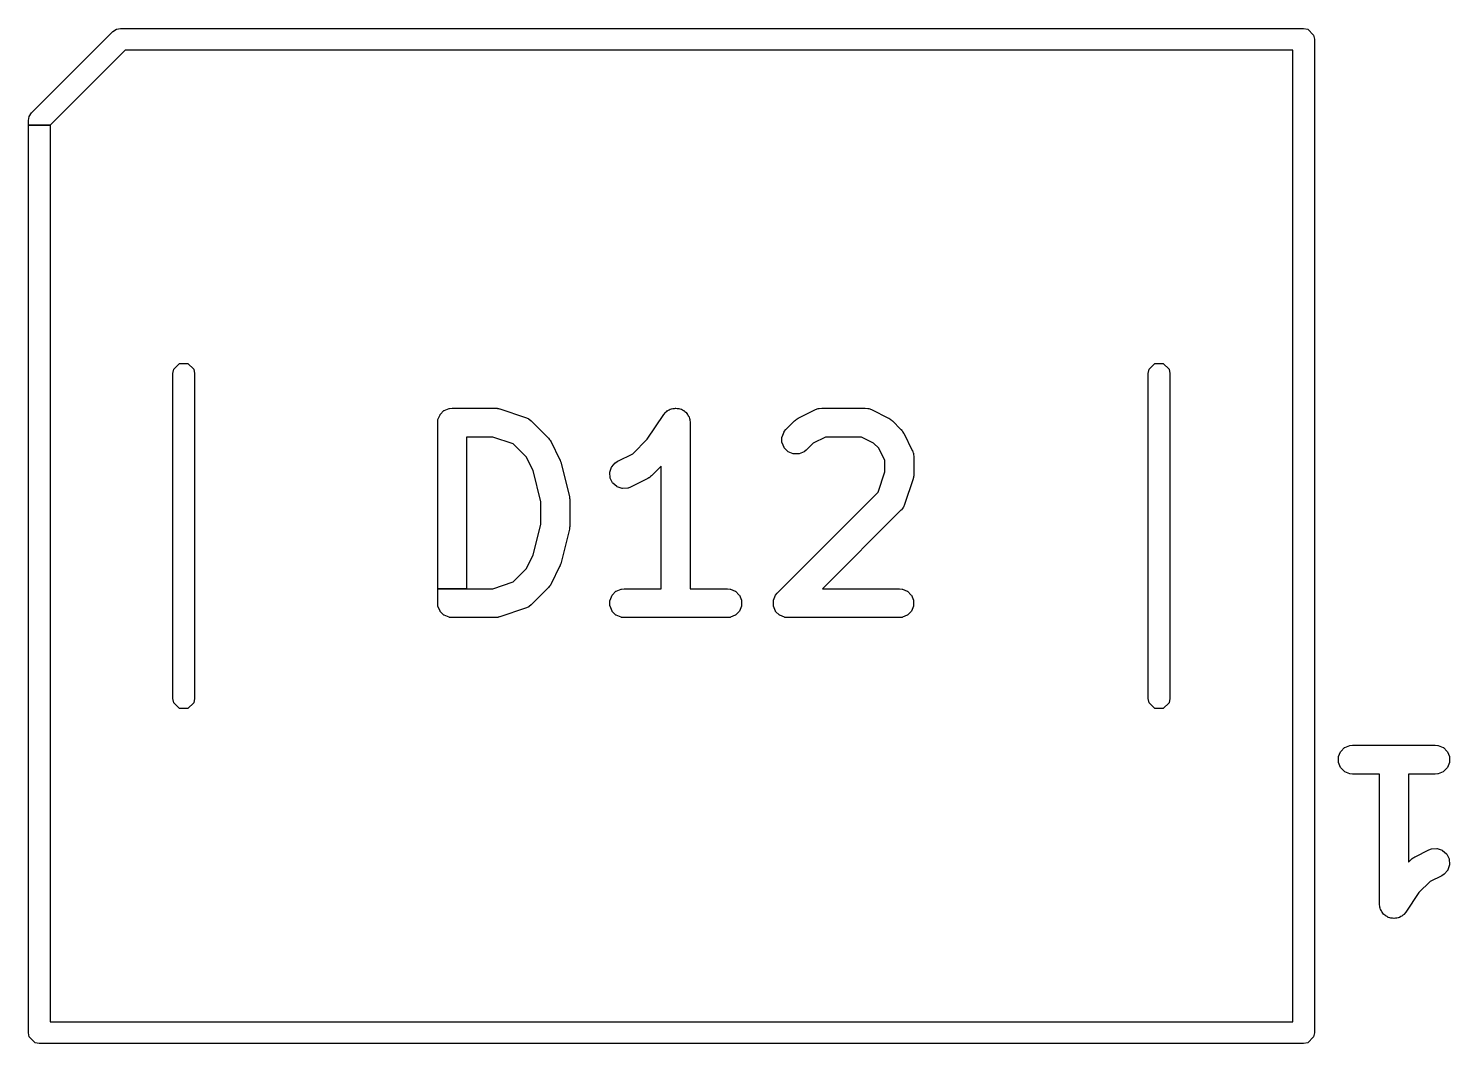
# Model space of a CAD drawing. Header units: millimetres. Extents: x 73 to 173, y -160 to -92.
# Drawn here: x 73.27 to 81.13, y -99.74 to -94.12 of the extents above; entities that cross this region are included whole.
import ezdxf

# ---------------------------------------------------------------- set-up
doc = ezdxf.new("R2010")
doc.units = ezdxf.units.MM
doc.layers.add('F.Silkscreen', color=41, linetype='CONTINUOUS', true_color=0xf2eda1)

msp = doc.modelspace()

# ---------------------------------------------------------------- linework, layer by layer
at = {"layer": 'F.Silkscreen', "linetype": 'CONTINUOUS'}
for p, q in [((73.282574, -94.589574), (73.732574, -94.139574)), ((73.732574, -94.139574), (73.752039, -94.126567)), ((73.752039, -94.126567), (73.775, -94.122)), ((73.775, -94.122), (80.325, -94.122)), ((80.325, -94.122), (80.347961, -94.126567)), ((80.347961, -94.126567), (80.380433, -94.159039)), ((80.380433, -94.159039), (80.385, -94.182)), ((73.799852, -94.242), (73.385, -94.656852)), ((80.265, -94.242), (73.799852, -94.242)), ((80.265, -99.622), (80.265, -94.242)), ((80.385, -94.182), (80.385, -99.682)), ((73.265, -94.632), (73.269567, -94.609039)), ((73.265, -94.656852), (73.265, -94.632)), ((73.269567, -94.609039), (73.282574, -94.589574)), ((73.265, -99.682), (73.265, -94.656852)), ((73.265, -94.656852), (73.385, -94.656852)), ((73.385, -94.656852), (73.265, -94.656852)), ((73.385, -94.656852), (73.385, -99.622)), ((74.069567, -96.009039), (74.102039, -95.976567)), ((74.102039, -95.976567), (74.147961, -95.976567)), ((74.147961, -95.976567), (74.180433, -96.009039)), ((79.469567, -96.009039), (79.502039, -95.976567)), ((79.502039, -95.976567), (79.547961, -95.976567)), ((79.547961, -95.976567), (79.580433, -96.009039)), ((74.065, -96.032), (74.069567, -96.009039)), ((74.065, -97.832), (74.065, -96.032)), ((74.180433, -96.009039), (74.185, -96.032)), ((74.185, -96.032), (74.185, -97.832)), ((79.465, -96.032), (79.469567, -96.009039)), ((79.465, -97.832), (79.465, -96.032)), ((79.580433, -96.009039), (79.585, -96.032)), ((79.585, -96.032), (79.585, -97.832)), ((75.595592, -96.225457), (75.610224, -96.224016)), ((75.610224, -96.224016), (75.610714, -96.223992)), ((75.610714, -96.223992), (75.848809, -96.223992)), ((75.848809, -96.223992), (75.849299, -96.224016)), ((75.849299, -96.224016), (75.856285, -96.224703)), ((75.856285, -96.224703), (75.857835, -96.224594)), ((75.857835, -96.224594), (75.859297, -96.224705)), ((75.859297, -96.224705), (75.861589, -96.225225)), ((75.861589, -96.225225), (75.863932, -96.225457)), ((76.841029, -96.225433), (76.847749, -96.224089)), ((76.847749, -96.224089), (76.8497, -96.224087)), ((76.8497, -96.224087), (76.856504, -96.225433)), ((77.643211, -96.225457), (77.657843, -96.224016)), ((77.657843, -96.224016), (77.658333, -96.223992)), ((77.658333, -96.223992), (77.896428, -96.223992)), ((77.896428, -96.223992), (77.896918, -96.224016)), ((77.896918, -96.224016), (77.91155, -96.225457)), ((75.530714, -96.303992), (75.530738, -96.303502)), ((75.530738, -96.303502), (75.532179, -96.28887)), ((75.532179, -96.28887), (75.532536, -96.287447)), ((75.532536, -96.287447), (75.543735, -96.260411)), ((75.543735, -96.260411), (75.544818, -96.258788)), ((75.544818, -96.258788), (75.56551, -96.238096)), ((75.56551, -96.238096), (75.567133, -96.237013)), ((75.567133, -96.237013), (75.594169, -96.225814)), ((75.594169, -96.225814), (75.595592, -96.225457)), ((75.863932, -96.225457), (75.865354, -96.225813)), ((75.865354, -96.225813), (75.866798, -96.22641)), ((75.866798, -96.22641), (75.873635, -96.227966)), ((75.873635, -96.227966), (75.874107, -96.228098)), ((75.874107, -96.228098), (76.016964, -96.275717)), ((76.016964, -96.275717), (76.017421, -96.275894)), ((76.017421, -96.275894), (76.030846, -96.281888)), ((76.030846, -96.281888), (76.032084, -96.282677)), ((76.032084, -96.282677), (76.033505, -96.28391)), ((76.033505, -96.28391), (76.035248, -96.284632)), ((76.035248, -96.284632), (76.036506, -96.285386)), ((76.036506, -96.285386), (76.047871, -96.294713)), ((76.047871, -96.294713), (76.048235, -96.295042)), ((76.048235, -96.295042), (76.143473, -96.39028)), ((76.691401, -96.395881), (76.782245, -96.259615)), ((76.782245, -96.259615), (76.782483, -96.259288)), ((76.782483, -96.259288), (76.782517, -96.259245)), ((76.782517, -96.259245), (76.782564, -96.259282)), ((76.782564, -96.259282), (76.782666, -96.259132)), ((76.782632, -96.259104), (76.791853, -96.247846)), ((76.782666, -96.259132), (76.782632, -96.259104)), ((76.791853, -96.247846), (76.792938, -96.24686)), ((76.792938, -96.24686), (76.798701, -96.242999)), ((76.798701, -96.242999), (76.803606, -96.238096)), ((76.803606, -96.238096), (76.805227, -96.237013)), ((76.805227, -96.237013), (76.811556, -96.23439)), ((76.811556, -96.23439), (76.817254, -96.230576)), ((76.817254, -96.230576), (76.819055, -96.229828)), ((76.819055, -96.229828), (76.825853, -96.228467)), ((76.825853, -96.228467), (76.832264, -96.225813)), ((76.832264, -96.225813), (76.834177, -96.225433)), ((76.834177, -96.225433), (76.841029, -96.225433)), ((76.856504, -96.225433), (76.863441, -96.225433)), ((76.863441, -96.225433), (76.865355, -96.225814)), ((76.865355, -96.225814), (76.871684, -96.228436)), ((76.871684, -96.228436), (76.878408, -96.229766)), ((76.878408, -96.229766), (76.880211, -96.230511)), ((76.880211, -96.230511), (76.885981, -96.234357)), ((76.885981, -96.234357), (76.892391, -96.237013)), ((76.892391, -96.237013), (76.894013, -96.238096)), ((76.894013, -96.238096), (76.898858, -96.242941)), ((76.898858, -96.242941), (76.904561, -96.246743)), ((76.904561, -96.246743), (76.905942, -96.248121)), ((76.905942, -96.248121), (76.909801, -96.253884)), ((76.909801, -96.253884), (76.914705, -96.258788)), ((76.914705, -96.258788), (76.915788, -96.260411)), ((76.915788, -96.260411), (76.918409, -96.26674)), ((76.918409, -96.26674), (76.922224, -96.272436)), ((76.922224, -96.272436), (76.922973, -96.274238)), ((76.922973, -96.274238), (76.924333, -96.28104)), ((76.924333, -96.28104), (76.926987, -96.287447)), ((76.926987, -96.287447), (76.927344, -96.28887)), ((76.927344, -96.28887), (76.928769, -96.303346)), ((76.928699, -96.303352), (76.928698, -96.303385)), ((76.928698, -96.303385), (76.928771, -96.303377)), ((76.928769, -96.303346), (76.928699, -96.303352)), ((76.928771, -96.303377), (76.928777, -96.30343)), ((76.928777, -96.30343), (76.928809, -96.303992)), ((77.458907, -96.342661), (77.506526, -96.295042)), ((77.506526, -96.295042), (77.50689, -96.294713)), ((77.50689, -96.294713), (77.512313, -96.290261)), ((77.512313, -96.290261), (77.513335, -96.289084)), ((77.513335, -96.289084), (77.514447, -96.28813)), ((77.514447, -96.28813), (77.516439, -96.286875)), ((77.516439, -96.286875), (77.518255, -96.285386)), ((77.518255, -96.285386), (77.519511, -96.284633)), ((77.519511, -96.284633), (77.520945, -96.284037)), ((77.520945, -96.284037), (77.526891, -96.280297)), ((77.526891, -96.280297), (77.527318, -96.280057)), ((77.527318, -96.280057), (77.622556, -96.232438)), ((77.622556, -96.232438), (77.623005, -96.23224)), ((77.623005, -96.23224), (77.636736, -96.226985)), ((77.636736, -96.226985), (77.638167, -96.226668)), ((77.638167, -96.226668), (77.640047, -96.226533)), ((77.640047, -96.226533), (77.641789, -96.225813)), ((77.641789, -96.225813), (77.643211, -96.225457)), ((77.91155, -96.225457), (77.912973, -96.225814)), ((77.912973, -96.225814), (77.914712, -96.226534)), ((77.914712, -96.226534), (77.916591, -96.226668)), ((77.916591, -96.226668), (77.918024, -96.226985)), ((77.918024, -96.226985), (77.931756, -96.23224)), ((77.931756, -96.23224), (77.932205, -96.232438)), ((77.932205, -96.232438), (78.027443, -96.280057)), ((78.027443, -96.280057), (78.02787, -96.280297)), ((78.02787, -96.280297), (78.033811, -96.284035)), ((78.033811, -96.284035), (78.035249, -96.284632)), ((78.035249, -96.284632), (78.036507, -96.285387)), ((78.036507, -96.285387), (78.038317, -96.286873)), ((78.038317, -96.286873), (78.040313, -96.288129)), ((78.040313, -96.288129), (78.041428, -96.289085)), ((78.041428, -96.289085), (78.042451, -96.290265)), ((78.042451, -96.290265), (78.047871, -96.294713)), ((78.047871, -96.294713), (78.048235, -96.295042)), ((78.048235, -96.295042), (78.095854, -96.342661)), ((75.530714, -97.223992), (75.530714, -96.303992)), ((76.928809, -96.303992), (76.928809, -97.223992)), ((77.437298, -96.382686), (77.448497, -96.355649)), ((77.448497, -96.355649), (77.449251, -96.35439)), ((77.449251, -96.35439), (77.458578, -96.343025)), ((77.458578, -96.343025), (77.458907, -96.342661)), ((78.095854, -96.342661), (78.096183, -96.343025)), ((78.096183, -96.343025), (78.100632, -96.348447)), ((78.100632, -96.348447), (78.101811, -96.349469)), ((78.101811, -96.349469), (78.102767, -96.350584)), ((78.102767, -96.350584), (78.104019, -96.352574)), ((78.104019, -96.352574), (78.105509, -96.354389)), ((78.105509, -96.354389), (78.106264, -96.355648)), ((78.106264, -96.355648), (78.106858, -96.357082)), ((78.106858, -96.357082), (78.110599, -96.363026)), ((78.110599, -96.363026), (78.110839, -96.363453)), ((78.110839, -96.363453), (78.158458, -96.458691)), ((75.835829, -96.383992), (75.690714, -96.383992)), ((75.690714, -96.383992), (75.690714, -97.223992)), ((75.948449, -96.421532), (75.835829, -96.383992)), ((76.021156, -96.494239), (75.948449, -96.421532)), ((76.143473, -96.39028), (76.143802, -96.390644)), ((76.143802, -96.390644), (76.148254, -96.396068)), ((76.148254, -96.396068), (76.149431, -96.397089)), ((76.149431, -96.397089), (76.150385, -96.398201)), ((76.150385, -96.398201), (76.151636, -96.400188)), ((76.151636, -96.400188), (76.15313, -96.402009)), ((76.15313, -96.402009), (76.153885, -96.403269)), ((76.153885, -96.403269), (76.154481, -96.404709)), ((76.154481, -96.404709), (76.158217, -96.410644)), ((76.158217, -96.410644), (76.158458, -96.411072)), ((76.158458, -96.411072), (76.206077, -96.50631)), ((76.610942, -96.47634), (76.691401, -96.395881)), ((77.436917, -96.384599), (77.437298, -96.382686)), ((77.436917, -96.413861), (77.436917, -96.384599)), ((77.437298, -96.415774), (77.436917, -96.413861)), ((77.448497, -96.442811), (77.437298, -96.415774)), ((77.44958, -96.444434), (77.448497, -96.442811)), ((77.470272, -96.465126), (77.44958, -96.444434)), ((77.571681, -96.456128), (77.560316, -96.465455)), ((77.572045, -96.455799), (77.571681, -96.456128)), ((77.610486, -96.417358), (77.572045, -96.455799)), ((77.677218, -96.383992), (77.610486, -96.417358)), ((77.877543, -96.383992), (77.677218, -96.383992)), ((77.944275, -96.417358), (77.877543, -96.383992)), ((77.973538, -96.446621), (77.944275, -96.417358)), ((78.006904, -96.513353), (77.973538, -96.446621)), ((78.158458, -96.458691), (78.158656, -96.45914)), ((78.158656, -96.45914), (78.163911, -96.472871)), ((76.059039, -96.570005), (76.021156, -96.494239)), ((76.206077, -96.50631), (76.206275, -96.506759)), ((76.206275, -96.506759), (76.206499, -96.507345)), ((76.206499, -96.507345), (76.207046, -96.508369)), ((76.207046, -96.508369), (76.209215, -96.514441)), ((76.209215, -96.514441), (76.21153, -96.52049)), ((76.21153, -96.52049), (76.211781, -96.521623)), ((76.211781, -96.521623), (76.211992, -96.522214)), ((76.211992, -96.522214), (76.212135, -96.522684)), ((76.212135, -96.522684), (76.259754, -96.71316)), ((76.494161, -96.549288), (76.513334, -96.52718)), ((76.513334, -96.52718), (76.514448, -96.526224)), ((76.514448, -96.526224), (76.526891, -96.518392)), ((76.526891, -96.518392), (76.527318, -96.518152)), ((76.527318, -96.518152), (76.610942, -96.47634)), ((77.471895, -96.466209), (77.470272, -96.465126)), ((77.498932, -96.477408), (77.471895, -96.466209)), ((77.500845, -96.477789), (77.498932, -96.477408)), ((77.530107, -96.477789), (77.500845, -96.477789)), ((77.53202, -96.477408), (77.530107, -96.477789)), ((77.559057, -96.466209), (77.53202, -96.477408)), ((77.560316, -96.465455), (77.559057, -96.466209)), ((78.006904, -96.576725), (78.006904, -96.513353)), ((78.163911, -96.472871), (78.164228, -96.474304)), ((78.164228, -96.474304), (78.164361, -96.476183)), ((78.164361, -96.476183), (78.165082, -96.477923)), ((78.165082, -96.477923), (78.165439, -96.479346)), ((78.165439, -96.479346), (78.16688, -96.493978)), ((78.16688, -96.493978), (78.166904, -96.494468)), ((78.166904, -96.494468), (78.166904, -96.589706)), ((76.102142, -96.742414), (76.059039, -96.570005)), ((76.483697, -96.580679), (76.483941, -96.578744)), ((76.485771, -96.609869), (76.483697, -96.580679)), ((76.483941, -96.578744), (76.493195, -96.550983)), ((76.486286, -96.611751), (76.485771, -96.609869)), ((76.499373, -96.637926), (76.486286, -96.611751)), ((76.493195, -96.550983), (76.494161, -96.549288)), ((76.69411, -96.613641), (76.598872, -96.66126)), ((76.694538, -96.6134), (76.69411, -96.613641)), ((76.700474, -96.609662), (76.694538, -96.6134)), ((76.701914, -96.609067), (76.700474, -96.609662)), ((76.703175, -96.60831), (76.701914, -96.609067)), ((76.704984, -96.606823), (76.703175, -96.60831)), ((76.706978, -96.60557), (76.704984, -96.606823)), ((76.708096, -96.604611), (76.706978, -96.60557)), ((76.709116, -96.603433), (76.708096, -96.604611)), ((76.714538, -96.598985), (76.709116, -96.603433)), ((76.714902, -96.598656), (76.714538, -96.598985)), ((76.768809, -96.544749), (76.714902, -96.598656)), ((76.768809, -97.223992), (76.768809, -96.544749)), ((77.969363, -96.689345), (78.006904, -96.576725)), ((78.162798, -96.615005), (78.115179, -96.757861)), ((78.162931, -96.614532), (78.162798, -96.615005)), ((78.164485, -96.607692), (78.162931, -96.614532)), ((78.165082, -96.606254), (78.164485, -96.607692)), ((78.165439, -96.604827), (78.165082, -96.606254)), ((78.165669, -96.602483), (78.165439, -96.604827)), ((78.16619, -96.600196), (78.165669, -96.602483)), ((78.166302, -96.598731), (78.16619, -96.600196)), ((78.16688, -96.590196), (78.166191, -96.597181)), ((78.166191, -96.597181), (78.166302, -96.598731)), ((78.166904, -96.589706), (78.16688, -96.590196)), ((76.500569, -96.639467), (76.499373, -96.637926)), ((76.522677, -96.65864), (76.500569, -96.639467)), ((76.524372, -96.659606), (76.522677, -96.65864)), ((76.552133, -96.66886), (76.524372, -96.659606)), ((76.554068, -96.669104), (76.552133, -96.66886)), ((76.583258, -96.66703), (76.554068, -96.669104)), ((76.584691, -96.666713), (76.583258, -96.66703)), ((76.598423, -96.661458), (76.584691, -96.666713)), ((76.598872, -96.66126), (76.598423, -96.661458)), ((77.411288, -97.247423), (77.969363, -96.689345)), ((76.102142, -96.865568), (76.102142, -96.742414)), ((76.259754, -96.71316), (76.259849, -96.713642)), ((76.259849, -96.713642), (76.260133, -96.715565)), ((76.260133, -96.715565), (76.260321, -96.716019)), ((76.260321, -96.716019), (76.260677, -96.717442)), ((76.260677, -96.717442), (76.261207, -96.722833)), ((76.261207, -96.722833), (76.261999, -96.728185)), ((76.261998, -96.729655), (76.261926, -96.730132)), ((76.261926, -96.730132), (76.262118, -96.732072)), ((76.261999, -96.728185), (76.261998, -96.729655)), ((76.262118, -96.732072), (76.262142, -96.732563)), ((76.262142, -96.732563), (76.262142, -96.87542)), ((78.106986, -96.774402), (78.106266, -96.776143)), ((78.108218, -96.772983), (78.106986, -96.774402)), ((78.109008, -96.771744), (78.108218, -96.772983)), ((78.115002, -96.758318), (78.109008, -96.771744)), ((78.115179, -96.757861), (78.115002, -96.758318)), ((78.095854, -96.789132), (77.660995, -97.223992)), ((78.096183, -96.788768), (78.095854, -96.789132)), ((78.105511, -96.777403), (78.096183, -96.788768)), ((78.106266, -96.776143), (78.105511, -96.777403)), ((76.059039, -97.037976), (76.102142, -96.865568)), ((76.259754, -96.894823), (76.212135, -97.085299)), ((76.259849, -96.894341), (76.259754, -96.894823)), ((76.260133, -96.892416), (76.259849, -96.894341)), ((76.26032, -96.891966), (76.260133, -96.892416)), ((76.260677, -96.890541), (76.26032, -96.891966)), ((76.261207, -96.885148), (76.260677, -96.890541)), ((76.261999, -96.879798), (76.261207, -96.885148)), ((76.262118, -96.875911), (76.261926, -96.87785)), ((76.261926, -96.87785), (76.261998, -96.878329)), ((76.261998, -96.878329), (76.261999, -96.879798)), ((76.262142, -96.87542), (76.262118, -96.875911)), ((76.021156, -97.113743), (76.059039, -97.037976)), ((76.21153, -97.087494), (76.209216, -97.093538)), ((76.21178, -97.086361), (76.21153, -97.087494)), ((76.211992, -97.08577), (76.21178, -97.086361)), ((76.212135, -97.085299), (76.211992, -97.08577)), ((75.948448, -97.186451), (76.021156, -97.113743)), ((76.206077, -97.101673), (76.158458, -97.196911)), ((76.206275, -97.101222), (76.206077, -97.101673)), ((76.206498, -97.100637), (76.206275, -97.101222)), ((76.207046, -97.099614), (76.206498, -97.100637)), ((76.209216, -97.093538), (76.207046, -97.099614)), ((75.530714, -97.303992), (75.530714, -97.223992)), ((75.530714, -97.223992), (75.690714, -97.223992)), ((75.690714, -97.223992), (75.530714, -97.223992)), ((75.690714, -97.223992), (75.835829, -97.223992)), ((75.835829, -97.223992), (75.948448, -97.186451)), ((76.143474, -97.217702), (76.048235, -97.312942)), ((76.143803, -97.217338), (76.143474, -97.217702)), ((76.14825, -97.211917), (76.143803, -97.217338)), ((76.149428, -97.210897), (76.14825, -97.211917)), ((76.150386, -97.20978), (76.149428, -97.210897)), ((76.151637, -97.207789), (76.150386, -97.20978)), ((76.153129, -97.205974), (76.151637, -97.207789)), ((76.153885, -97.204712), (76.153129, -97.205974)), ((76.154478, -97.203276), (76.153885, -97.204712)), ((76.158217, -97.197339), (76.154478, -97.203276)), ((76.158458, -97.196911), (76.158217, -97.197339)), ((76.497199, -97.258788), (76.517891, -97.238096)), ((76.517891, -97.238096), (76.519514, -97.237013)), ((76.519514, -97.237013), (76.54655, -97.225814)), ((76.54655, -97.225814), (76.547973, -97.225457)), ((76.547973, -97.225457), (76.562605, -97.224016)), ((76.562605, -97.224016), (76.563095, -97.223992)), ((76.563095, -97.223992), (76.768809, -97.223992)), ((76.928809, -97.223992), (77.134523, -97.223992)), ((77.134523, -97.223992), (77.135013, -97.224016)), ((77.135013, -97.224016), (77.149645, -97.225457)), ((77.149645, -97.225457), (77.151068, -97.225814)), ((77.151068, -97.225814), (77.178104, -97.237013)), ((77.178104, -97.237013), (77.179727, -97.238096)), ((77.179727, -97.238096), (77.200419, -97.258788)), ((77.401632, -97.259152), (77.410959, -97.247787)), ((77.410959, -97.247787), (77.411288, -97.247423)), ((77.660995, -97.223992), (78.086904, -97.223992)), ((78.086904, -97.223992), (78.087394, -97.224016)), ((78.087394, -97.224016), (78.102026, -97.225457)), ((78.102026, -97.225457), (78.103449, -97.225814)), ((78.103449, -97.225814), (78.130485, -97.237013)), ((78.130485, -97.237013), (78.132108, -97.238096)), ((78.132108, -97.238096), (78.1528, -97.258788)), ((75.530738, -97.304482), (75.530714, -97.303992)), ((75.532179, -97.319114), (75.530738, -97.304482)), ((75.532536, -97.320537), (75.532179, -97.319114)), ((75.543735, -97.347573), (75.532536, -97.320537)), ((76.030846, -97.326096), (76.017421, -97.33209)), ((76.032085, -97.325306), (76.030846, -97.326096)), ((76.033505, -97.324073), (76.032085, -97.325306)), ((76.035246, -97.323353), (76.033505, -97.324073)), ((76.036506, -97.322598), (76.035246, -97.323353)), ((76.047871, -97.313271), (76.036506, -97.322598)), ((76.048235, -97.312942), (76.047871, -97.313271)), ((76.484536, -97.28936), (76.484917, -97.287447)), ((76.484536, -97.318624), (76.484536, -97.28936)), ((76.484917, -97.320537), (76.484536, -97.318624)), ((76.484917, -97.287447), (76.496116, -97.260411)), ((76.496116, -97.347573), (76.484917, -97.320537)), ((76.496116, -97.260411), (76.497199, -97.258788)), ((77.200419, -97.258788), (77.201502, -97.260411)), ((77.201502, -97.260411), (77.212701, -97.287447)), ((77.212701, -97.320537), (77.201502, -97.347573)), ((77.212701, -97.287447), (77.213082, -97.28936)), ((77.213082, -97.318624), (77.212701, -97.320537)), ((77.213082, -97.28936), (77.213082, -97.318624)), ((77.389298, -97.28936), (77.389679, -97.287447)), ((77.389298, -97.318624), (77.389298, -97.28936)), ((77.389679, -97.320537), (77.389298, -97.318624)), ((77.389679, -97.287447), (77.400878, -97.260411)), ((77.400878, -97.347573), (77.389679, -97.320537)), ((77.400878, -97.260411), (77.401632, -97.259152)), ((78.1528, -97.258788), (78.153883, -97.260411)), ((78.153883, -97.260411), (78.165082, -97.287447)), ((78.165082, -97.320537), (78.153883, -97.347573)), ((78.165082, -97.287447), (78.165463, -97.28936)), ((78.165463, -97.318624), (78.165082, -97.320537)), ((78.165463, -97.28936), (78.165463, -97.318624)), ((75.544818, -97.349196), (75.543735, -97.347573)), ((75.56551, -97.369888), (75.544818, -97.349196)), ((75.567133, -97.370971), (75.56551, -97.369888)), ((75.594169, -97.38217), (75.567133, -97.370971)), ((75.595592, -97.382527), (75.594169, -97.38217)), ((75.610224, -97.383968), (75.595592, -97.382527)), ((75.610714, -97.383992), (75.610224, -97.383968)), ((75.848809, -97.383992), (75.610714, -97.383992)), ((75.8493, -97.383968), (75.848809, -97.383992)), ((75.856284, -97.383279), (75.8493, -97.383968)), ((75.857833, -97.38339), (75.856284, -97.383279)), ((75.859298, -97.383278), (75.857833, -97.38339)), ((75.861585, -97.382757), (75.859298, -97.383278)), ((75.86393, -97.382527), (75.861585, -97.382757)), ((75.865356, -97.38217), (75.86393, -97.382527)), ((75.866794, -97.381573), (75.865356, -97.38217)), ((75.873634, -97.380019), (75.866794, -97.381573)), ((75.874107, -97.379886), (75.873634, -97.380019)), ((76.016964, -97.332267), (75.874107, -97.379886)), ((76.017421, -97.33209), (76.016964, -97.332267)), ((76.497199, -97.349196), (76.496116, -97.347573)), ((76.517891, -97.369888), (76.497199, -97.349196)), ((76.519514, -97.370971), (76.517891, -97.369888)), ((76.54655, -97.38217), (76.519514, -97.370971)), ((76.547973, -97.382527), (76.54655, -97.38217)), ((76.562605, -97.383968), (76.547973, -97.382527)), ((76.563095, -97.383992), (76.562605, -97.383968)), ((77.134523, -97.383992), (76.563095, -97.383992)), ((77.135013, -97.383968), (77.134523, -97.383992)), ((77.149645, -97.382527), (77.135013, -97.383968)), ((77.151068, -97.38217), (77.149645, -97.382527)), ((77.178104, -97.370971), (77.151068, -97.38217)), ((77.179727, -97.369888), (77.178104, -97.370971)), ((77.200419, -97.349196), (77.179727, -97.369888)), ((77.201502, -97.347573), (77.200419, -97.349196)), ((77.401961, -97.349196), (77.400878, -97.347573)), ((77.422653, -97.369888), (77.401961, -97.349196)), ((77.424276, -97.370971), (77.422653, -97.369888)), ((77.451312, -97.38217), (77.424276, -97.370971)), ((77.452735, -97.382527), (77.451312, -97.38217)), ((77.467367, -97.383968), (77.452735, -97.382527)), ((77.467857, -97.383992), (77.467367, -97.383968)), ((78.086904, -97.383992), (77.467857, -97.383992)), ((78.087394, -97.383968), (78.086904, -97.383992)), ((78.102026, -97.382527), (78.087394, -97.383968)), ((78.103449, -97.38217), (78.102026, -97.382527)), ((78.130485, -97.370971), (78.103449, -97.38217)), ((78.132108, -97.369888), (78.130485, -97.370971)), ((78.1528, -97.349196), (78.132108, -97.369888)), ((78.153883, -97.347573), (78.1528, -97.349196)), ((74.069567, -97.854961), (74.065, -97.832)), ((74.102039, -97.887433), (74.069567, -97.854961)), ((74.180433, -97.854961), (74.147961, -97.887433)), ((74.185, -97.832), (74.180433, -97.854961)), ((79.469567, -97.854961), (79.465, -97.832)), ((79.502039, -97.887433), (79.469567, -97.854961)), ((79.580433, -97.854961), (79.547961, -97.887433)), ((79.585, -97.832), (79.580433, -97.854961)), ((74.147961, -97.887433), (74.102039, -97.887433)), ((79.547961, -97.887433), (79.502039, -97.887433)), ((80.530532, -98.1245), (80.551224, -98.103808)), ((80.551224, -98.103808), (80.552847, -98.102725)), ((80.552847, -98.102725), (80.579883, -98.091526)), ((80.579883, -98.091526), (80.581306, -98.091169)), ((80.581306, -98.091169), (80.595938, -98.089728)), ((80.595938, -98.089728), (80.596428, -98.089704)), ((80.596428, -98.089704), (81.053571, -98.089704)), ((81.053571, -98.089704), (81.054061, -98.089728)), ((81.054061, -98.089728), (81.068693, -98.091169)), ((81.068693, -98.091169), (81.070116, -98.091526)), ((81.070116, -98.091526), (81.097152, -98.102725)), ((81.097152, -98.102725), (81.098775, -98.103808)), ((81.098775, -98.103808), (81.119467, -98.1245)), ((80.517869, -98.155072), (80.51825, -98.153159)), ((80.517869, -98.184336), (80.517869, -98.155072)), ((80.51825, -98.186249), (80.517869, -98.184336)), ((80.51825, -98.153159), (80.529449, -98.126123)), ((80.529449, -98.213285), (80.51825, -98.186249)), ((80.529449, -98.126123), (80.530532, -98.1245)), ((81.119467, -98.1245), (81.12055, -98.126123)), ((81.12055, -98.126123), (81.131749, -98.153159)), ((81.131749, -98.186249), (81.12055, -98.213285)), ((81.131749, -98.153159), (81.13213, -98.155072)), ((81.13213, -98.184336), (81.131749, -98.186249)), ((81.13213, -98.155072), (81.13213, -98.184336)), ((80.530532, -98.214908), (80.529449, -98.213285)), ((80.551224, -98.2356), (80.530532, -98.214908)), ((80.552847, -98.236683), (80.551224, -98.2356)), ((80.579883, -98.247882), (80.552847, -98.236683)), ((80.581306, -98.248239), (80.579883, -98.247882)), ((80.595938, -98.24968), (80.581306, -98.248239)), ((80.596428, -98.249704), (80.595938, -98.24968)), ((80.744999, -98.249704), (80.596428, -98.249704)), ((80.744999, -98.969704), (80.744999, -98.249704)), ((81.053571, -98.249704), (80.904999, -98.249704)), ((80.904999, -98.249704), (80.904999, -98.738471)), ((81.054061, -98.24968), (81.053571, -98.249704)), ((81.068693, -98.248239), (81.054061, -98.24968)), ((81.070116, -98.247882), (81.068693, -98.248239)), ((81.097152, -98.236683), (81.070116, -98.247882)), ((81.098775, -98.2356), (81.097152, -98.236683)), ((81.119467, -98.214908), (81.098775, -98.2356)), ((81.12055, -98.213285), (81.119467, -98.214908)), ((81.018243, -98.669381), (81.031975, -98.664126)), ((81.031975, -98.664126), (81.033408, -98.663809)), ((81.033408, -98.663809), (81.062598, -98.661735)), ((81.062598, -98.661735), (81.064533, -98.661979)), ((81.064533, -98.661979), (81.092294, -98.671233)), ((80.904999, -98.738471), (80.920811, -98.722659)), ((80.920811, -98.722659), (80.921175, -98.72233)), ((80.921175, -98.72233), (80.926598, -98.717878)), ((80.926598, -98.717878), (80.92762, -98.716701)), ((80.92762, -98.716701), (80.928732, -98.715747)), ((80.928732, -98.715747), (80.930724, -98.714492)), ((80.930724, -98.714492), (80.93254, -98.713003)), ((80.93254, -98.713003), (80.933796, -98.71225)), ((80.933796, -98.71225), (80.93523, -98.711654)), ((80.93523, -98.711654), (80.941176, -98.707914)), ((80.941176, -98.707914), (80.941603, -98.707674)), ((80.941603, -98.707674), (81.017794, -98.669579)), ((81.017794, -98.669579), (81.018243, -98.669381)), ((81.092294, -98.671233), (81.093989, -98.672199)), ((81.093989, -98.672199), (81.116097, -98.691372)), ((81.116097, -98.691372), (81.117293, -98.692913)), ((81.117293, -98.692913), (81.13038, -98.719088)), ((81.13038, -98.719088), (81.130895, -98.72097)), ((81.130895, -98.72097), (81.132969, -98.75016)), ((81.089348, -98.812687), (81.02477, -98.844975)), ((81.089775, -98.812447), (81.089348, -98.812687)), ((81.102218, -98.804615), (81.089775, -98.812447)), ((81.103332, -98.803659), (81.102218, -98.804615)), ((81.122505, -98.781551), (81.103332, -98.803659)), ((81.123471, -98.779856), (81.122505, -98.781551)), ((81.132725, -98.752095), (81.123471, -98.779856)), ((81.132969, -98.75016), (81.132725, -98.752095)), ((81.02477, -98.844975), (80.963356, -98.906388)), ((80.745022, -98.970183), (80.744999, -98.969704)), ((80.745027, -98.970235), (80.745022, -98.970183)), ((80.745094, -98.970228), (80.745027, -98.970235)), ((80.745038, -98.970347), (80.745094, -98.970341)), ((80.746464, -98.984826), (80.745038, -98.970347)), ((80.745094, -98.970341), (80.745094, -98.970228)), ((80.963356, -98.906388), (80.891563, -99.01408)), ((80.74682, -98.986249), (80.746464, -98.984826)), ((80.749474, -98.992658), (80.74682, -98.986249)), ((80.750835, -98.999458), (80.749474, -98.992658)), ((80.751583, -99.001259), (80.750835, -98.999458)), ((80.755397, -99.006955), (80.751583, -99.001259)), ((80.75802, -99.013286), (80.755397, -99.006955)), ((80.759103, -99.014908), (80.75802, -99.013286)), ((80.76401, -99.019815), (80.759103, -99.014908)), ((80.767867, -99.025574), (80.76401, -99.019815)), ((80.769247, -99.026952), (80.767867, -99.025574)), ((80.774947, -99.030752), (80.769247, -99.026952)), ((80.779795, -99.0356), (80.774947, -99.030752)), ((80.781418, -99.036684), (80.779795, -99.0356)), ((80.787826, -99.039337), (80.781418, -99.036684)), ((80.793596, -99.043185), (80.787826, -99.039337)), ((80.7954, -99.04393), (80.793596, -99.043185)), ((80.802124, -99.04526), (80.7954, -99.04393)), ((80.808454, -99.047882), (80.802124, -99.04526)), ((80.810367, -99.048263), (80.808454, -99.047882)), ((80.817303, -99.048263), (80.810367, -99.048263)), ((80.824107, -99.049609), (80.817303, -99.048263)), ((80.826058, -99.049607), (80.824107, -99.049609)), ((80.832778, -99.048263), (80.826058, -99.049607)), ((80.839631, -99.048263), (80.832778, -99.048263)), ((80.841545, -99.047882), (80.839631, -99.048263)), ((80.847951, -99.045227), (80.841545, -99.047882)), ((80.854752, -99.043868), (80.847951, -99.045227)), ((80.856554, -99.043119), (80.854752, -99.043868)), ((80.862243, -99.039308), (80.856554, -99.043119)), ((80.86858, -99.036684), (80.862243, -99.039308)), ((80.870203, -99.035599), (80.86858, -99.036684)), ((80.875104, -99.030696), (80.870203, -99.035599)), ((80.880869, -99.026837), (80.875104, -99.030696)), ((80.881955, -99.02585), (80.880869, -99.026837)), ((80.891175, -99.014591), (80.881955, -99.02585)), ((80.89115, -99.014501), (80.891121, -99.014546)), ((80.891121, -99.014546), (80.891175, -99.014591)), ((80.891209, -99.01455), (80.89115, -99.014501)), ((80.891244, -99.014508), (80.891209, -99.01455)), ((80.891563, -99.01408), (80.891244, -99.014508)), ((73.269567, -99.704961), (73.265, -99.682)), ((73.385, -99.622), (80.265, -99.622)), ((80.385, -99.682), (80.380433, -99.704961)), ((73.302039, -99.737433), (73.269567, -99.704961)), ((73.325, -99.742), (73.302039, -99.737433)), ((80.325, -99.742), (73.325, -99.742)), ((80.347961, -99.737433), (80.325, -99.742)), ((80.380433, -99.704961), (80.347961, -99.737433))]:
    msp.add_line(p, q, dxfattribs=at)

doc.saveas('drawing.dxf')
